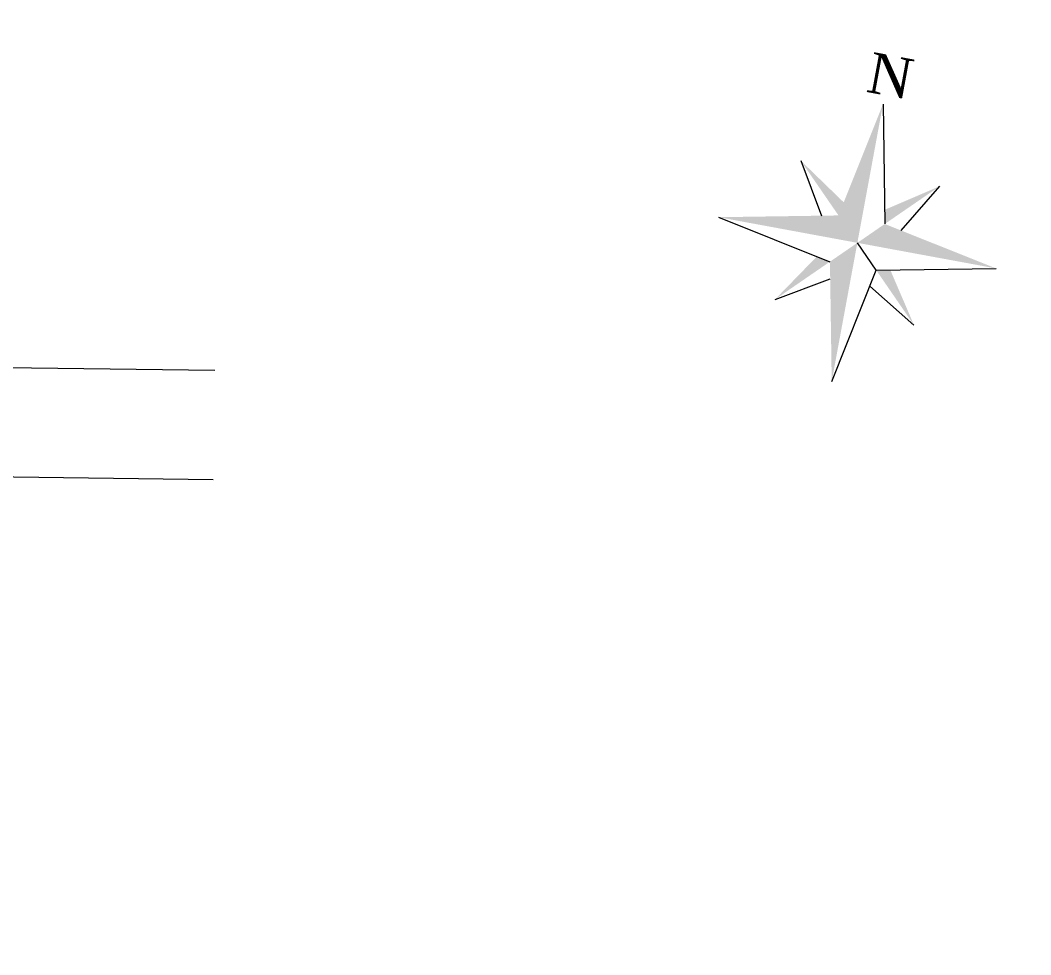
# Model space of a CAD drawing. Header units: millimetres. Extents: x -17502 to -16646, y 1856 to 2034.
# Drawn here: x -17421.795 to -17417.535, y 2008.341 to 2012.283 of the extents above; entities that cross this region are included whole.
import ezdxf

# ---------------------------------------------------------------- set-up
doc = ezdxf.new("R2010")
doc.units = ezdxf.units.MM
doc.layers.get('0').update_dxf_attribs({"lineweight": 9})
doc.layers.add('TEXTE', color=7, linetype='Continuous', lineweight=9)
doc.styles.get("Standard").update_dxf_attribs({"font": 'times.ttf'})

# ---------------------------------------------------------------- blocks, each defined once
blk = doc.blocks.new('A$C421D22C3')
for p, q in [((0.5225, 1.045), (0.6096, 0.6096)), ((0.2612, 0.7837), (0.3732, 0.5971)), ((0.7837, 0.7837), (0.6718, 0.5971)), ((0, 0.5225), (0.4354, 0.4354)), ((0.6096, 0.4354), (1.045, 0.5225)), ((0.2612, 0.2612), (0.4478, 0.3732)), ((0.7837, 0.2612), (0.5971, 0.3732))]:
    blk.add_line(p, q)
blk.add_lwpolyline([(0.5225, 0), (0.6096, 0.4354), (0.5225, 0.5225)])
for points in [[(0.5225, 0.5225), (0.5225, 0.5225), (0.5225, 1.045), (0.4354, 0.6096)], [(0.2612, 0.7837), (0.4354, 0.6096), (0.4456, 0.6608)], [(0.7837, 0.7837), (0.6096, 0.6096), (0.5993, 0.6608)], [(0, 0.5225), (0.4354, 0.6096), (0.5225, 0.5225)], [(0.5225, 0.5225), (1.045, 0.5225), (0.6096, 0.6096)], [(0.5225, 0.5225), (0.5225, 0), (0.4354, 0.4354)], [(0.2612, 0.2612), (0.4354, 0.4354), (0.3842, 0.4456)], [(0.7837, 0.2612), (0.6096, 0.4354), (0.6608, 0.4456)]]:
    blk.add_solid(points)
at = {"layer": 'TEXTE', "lineweight": 9, "ltscale": 10, "insert": (0.5305, 1.1531), "char_height": 0.15, "width": 0.183808, "attachment_point": 5}
blk.add_mtext('{\\fTimes New Roman|b0|i0|c0|p18;N}', dxfattribs=at)

msp = doc.modelspace()

# ---------------------------------------------------------------- hatches: boundary and pattern name
at = {"lineweight": 9}
h = msp.add_hatch(dxfattribs=at)
h.set_pattern_fill('ANSI31', color=256, scale=0.0045, angle=358, style=0)
h.set_pattern_definition([(43, (2697.647914, 3561.128666), (-0.009744051569, 0.010449216012), [])])
edge = h.paths.add_edge_path()
edge.add_line((-17427.1152, 2021.5519), (-17428.4918, 2021.5519))
edge.add_arc((-17429.417, 2021.1855), 0.995, 21.6034, 31.4046)
edge.add_line((-17428.5677, 2021.704), (-17428.8494, 2021.532))
edge.add_arc((-17429.417, 2021.1855), 0.665, 1.8064, 31.4046, ccw=False)
edge.add_line((-17428.7523, 2021.2065), (-17428.5102, 2021.0119))
edge.add_line((-17428.5102, 2021.0119), (-17427.1902, 2021.0119))
edge.add_line((-17427.1902, 2021.0119), (-17427.1652, 2021.3019))
edge.add_line((-17427.1652, 2021.3019), (-17427.1652, 2021.3519))
edge.add_line((-17427.1652, 2021.3519), (-17427.1152, 2021.3519))
edge.add_line((-17427.1152, 2021.3519), (-17427.1152, 2021.5519))
edge = h.paths.add_edge_path()
edge.add_arc((-17429.417, 2021.1855), 0.995, 76.7594, 140.5539)
edge.add_line((-17430.1853, 2021.8177), (-17430.0217, 2021.7026))
edge.add_line((-17430.0217, 2021.7026), (-17429.993, 2021.7435))
edge.add_line((-17429.993, 2021.7435), (-17429.8554, 2021.6855))
edge.add_arc((-17429.417, 2021.1855), 0.665, 76.7594, 131.2533, ccw=False)
edge.add_line((-17429.2646, 2021.8328), (-17429.1891, 2022.1541))
edge = h.paths.add_edge_path()
edge.add_line((-17429.1305, 2020.2403), (-17429.4832, 2020.5238))
edge.add_arc((-17429.417, 2021.1855), 0.665, 158.5003, 264.2834, ccw=False)
edge.add_line((-17430.0357, 2021.4292), (-17430.1368, 2021.539))
edge.add_line((-17430.1368, 2021.539), (-17430.108, 2021.5799))
edge.add_line((-17430.108, 2021.5799), (-17430.2716, 2021.695))
edge.add_arc((-17429.417, 2021.1855), 0.995, 149.1997, 257.6506)
edge.add_line((-17429.6298, 2020.2135), (-17429.5869, 2018.9176))
edge.add_line((-17429.5869, 2018.9176), (-17429.387, 2018.9242))
edge.add_line((-17429.387, 2018.9242), (-17429.3886, 2018.9742))
edge.add_line((-17429.3886, 2018.9742), (-17429.3387, 2018.9758))
edge.add_line((-17429.3387, 2018.9758), (-17429.0662, 2019.0397))
edge.add_line((-17429.0662, 2019.0397), (-17429.1305, 2020.2403))
h.paths.add_polyline_path([(-17429.3023, 2017.8764), (-17429.3523, 2017.8748), (-17429.3539, 2017.9247), (-17429.5538, 2017.9181), (-17429.4914, 2016.0321), (-17429.2915, 2016.0387), (-17429.2932, 2016.0887), (-17429.2432, 2016.0904), (-17428.9663, 2016.1553), (-17428.9929, 2017.7536), (-17428.9987, 2017.8261)])
h.paths.add_polyline_path([(-17429.2068, 2014.991), (-17429.2568, 2014.9893), (-17429.2585, 2015.0393), (-17429.4584, 2015.0327), (-17429.3881, 2012.9095), (-17429.1805, 2012.9139), (-17429.1815, 2012.9639), (-17429.1315, 2012.9649), (-17428.6747, 2013.0394), (-17428.681, 2013.3394), (-17428.401, 2013.3452), (-17428.4046, 2013.5152), (-17428.8345, 2013.5062), (-17428.8449, 2014.0061), (-17428.415, 2014.0151), (-17428.4185, 2014.185), (-17428.6985, 2014.1792), (-17428.7018, 2014.3392), (-17428.7137, 2014.9092)])
h.paths.add_polyline_path([(-17429.1163, 2012.2351), (-17429.1663, 2012.234), (-17429.1674, 2012.284), (-17429.3673, 2012.2798), (-17429.237, 2008.3414), (-17423.2149, 2008.4358), (-17423.1976, 2009.7457), (-17423.4076, 2009.7485), (-17423.4083, 2009.6985), (-17423.4582, 2009.6991), (-17423.4597, 2009.5891), (-17423.8097, 2009.5937), (-17423.8176, 2008.9938), (-17424.955, 2008.9759), (-17425.115, 2008.9734), (-17426.5348, 2008.9512), (-17426.6948, 2008.9487), (-17428.5823, 2008.9191), (-17428.6481, 2011.7597), (-17428.6493, 2011.8197), (-17428.6568, 2012.1796)])
h.paths.add_polyline_path([(-17423.7247, 2013.0039), (-17423.7406, 2011.803), (-17423.3706, 2011.7981), (-17423.3713, 2011.7482), (-17423.1713, 2011.7455), (-17423.1533, 2013.1114), (-17423.3533, 2013.114), (-17423.3539, 2013.064), (-17423.4039, 2013.0647)])
h.paths.add_polyline_path([(-17423.4334, 2010.8289), (-17423.7937, 2010.8036), (-17423.7977, 2010.5037), (-17423.4477, 2010.4991), (-17423.4492, 2010.3891), (-17423.3992, 2010.3884), (-17423.3998, 2010.3384), (-17423.1898, 2010.3356), (-17423.1827, 2010.8756), (-17423.3827, 2010.8782), (-17423.3834, 2010.8282)])
edge = h.paths.add_edge_path()
edge.add_line((-17423.6764, 2016.6712), (-17423.707, 2014.3538))
edge.add_line((-17423.707, 2014.3538), (-17423.3878, 2014.2846))
edge.add_line((-17423.3878, 2014.2846), (-17423.3378, 2014.2839))
edge.add_line((-17423.3378, 2014.2839), (-17423.3385, 2014.2339))
edge.add_line((-17423.3385, 2014.2339), (-17423.1385, 2014.2313))
edge.add_line((-17423.1385, 2014.2313), (-17423.1104, 2016.3641))
edge.add_arc((-17423.0452, 2017.6141), 1.2517, 267.0149, 361.1715)
edge.add_line((-17421.7938, 2017.6397), (-17418.416, 2017.6555))
edge.add_line((-17418.416, 2017.6555), (-17418.4216, 2019.069))
edge.add_line((-17418.4216, 2019.069), (-17418.6216, 2019.0682))
edge.add_line((-17418.6216, 2019.0682), (-17418.6214, 2019.0182))
edge.add_line((-17418.6214, 2019.0182), (-17418.6714, 2019.018))
edge.add_line((-17418.6714, 2019.018), (-17418.9613, 2018.9919))
edge.add_line((-17418.9613, 2018.9919), (-17418.9578, 2018.1119))
edge.add_line((-17418.9578, 2018.1119), (-17423.6577, 2018.091))
edge.add_line((-17423.6577, 2018.091), (-17423.6667, 2017.4111))
edge.add_line((-17423.6667, 2017.4111), (-17423.0967, 2017.4036))
edge.add_line((-17423.0967, 2017.4036), (-17423.0937, 2017.6336))
edge.add_line((-17423.0937, 2017.6336), (-17422.0937, 2017.6383))
edge.add_arc((-17423.0464, 2017.6147), 0.9529, -93.6176, 1.4179, ccw=False)
edge.add_line((-17423.1065, 2016.6637), (-17423.6764, 2016.6712))
h.paths.add_polyline_path([(-17420.9243, 2021.5519), (-17418.4314, 2021.5519), (-17418.4255, 2020.069), (-17418.6255, 2020.0682), (-17418.6257, 2020.1182), (-17418.6757, 2020.118), (-17418.9658, 2020.1419), (-17418.9693, 2021.0119), (-17419.1216, 2021.0119), (-17420.1116, 2021.0119), (-17420.8493, 2021.0119), (-17420.8743, 2021.3019), (-17420.8743, 2021.3519), (-17420.9243, 2021.3519)])
h.paths.add_polyline_path([(-17423.7047, 2021.5519), (-17423.7047, 2021.3519), (-17423.6547, 2021.3519), (-17423.6547, 2021.3019), (-17423.6193, 2021.0119), (-17423.5593, 2021.0119), (-17421.9993, 2021.0119), (-17421.9743, 2021.3019), (-17421.9743, 2021.3519), (-17421.9243, 2021.3519), (-17421.9243, 2021.5519)])
h.paths.add_polyline_path([(-17426.1152, 2021.5519), (-17426.1152, 2021.3519), (-17426.0652, 2021.3519), (-17426.0652, 2021.3019), (-17426.0402, 2021.0119), (-17424.6902, 2021.0119), (-17424.6547, 2021.3019), (-17424.6547, 2021.3519), (-17424.6047, 2021.3519), (-17424.6047, 2021.5519)])

# ---------------------------------------------------------------- linework, layer by layer
for points in [[(-17423.1827, 2010.8756), (-17423.1893, 2010.3756), (-17420.9815, 2010.3466)], [(-17423.1827, 2010.8756), (-17423.1833, 2010.8356), (-17420.9744, 2010.8065)]]:
    msp.add_lwpolyline(points, dxfattribs=at)

# ---------------------------------------------------------------- block references
at = {"lineweight": 9, "xscale": 1.138729429398447, "yscale": 1.138729429398447, "zscale": 1.138729429398447, "rotation": 349.5310915986389}
msp.add_blockref('A$C421D22C3', (-17418.9592, 2010.8673), dxfattribs=at)

doc.saveas('drawing.dxf')
